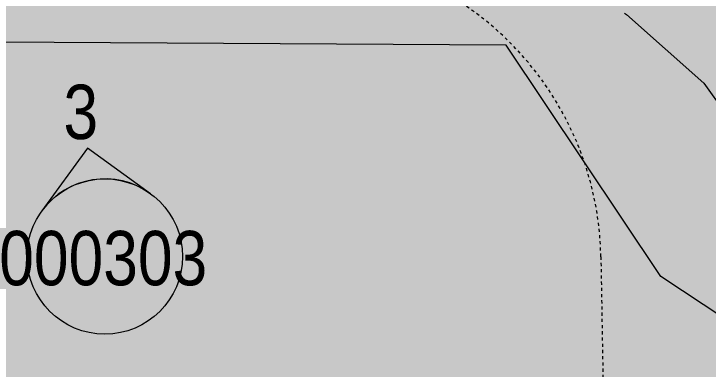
# Model space of a CAD drawing. Header units: metres. Extents: x -2515 to -2174, y 3875 to 4127.
# Drawn here: x -2261.5 to -2239.18, y 3925.63 to 3937.06 of the extents above; entities that cross this region are included whole.
import ezdxf

# ---------------------------------------------------------------- set-up
doc = ezdxf.new("R2010")
doc.units = ezdxf.units.M
doc.linetypes.add('AEC_Double Dash', pattern=[0.039, 0.015, -0.004, 0.006, -0.004, 0.006, -0.004])
for name, color, linetype, lineweight in [('A-DETL-GENF', 92, 'Continuous', 5), ('A-FLOR', 192, 'Continuous', 5), ('A-FLOR-PATT', 8, 'Continuous', 5), ('C-PROP-LINE', 91, 'AEC_Double Dash', 5), ('C-TOPO', 7, 'Continuous', 5), ('G-ANNO-SYMB', 111, 'Continuous', 5)]:
    doc.layers.add(name, color=color, linetype=linetype, lineweight=lineweight)
doc.styles.add('Arial Narrow', font='ARIALN.TTF', dxfattribs={"height": 1.75})

# ---------------------------------------------------------------- blocks, each defined once
blk = doc.blocks.new('Family - ___-284748-GA - TENANCY PLAN')
at = {"layer": 'C-PROP-LINE', "color": 21}
blk.add_line((-2242.628, 3929.245), (-2242.006, 3892.413), dxfattribs=at)
for centre, radius, start, end in [((-2252.618, 3929.083), 9.988, 45.666, 90.4027), ((-2252.625, 3929.074), 9.999, 0.9833, 45.6728)]:
    blk.add_arc(centre, radius, start, end, dxfattribs=at)
blk = doc.blocks.new('Tree 7m - Tree-V247-GA - TENANCY PLAN')
at = {"layer": 'A-DETL-GENF', "transparency": 33554585}
blk.add_hatch(color=53, dxfattribs=at).paths.add_polyline_path([(2.357, 2.429), (2.059, 2.371), (1.907, 2.493), (1.922, 2.628), (1.746, 2.671), (1.734, 2.765), (1.546, 2.765), (1.464, 2.938), (1.223, 2.963), (1.215, 3.085), (1.103, 3.108), (0.895, 3.08), (0.898, 3.23), (0.801, 3.308), (0.603, 3.371), (0.574, 3.267), (0.551, 3.074), (0.518, 3.004), (0.43, 2.995), (0.416, 3.042), (0.433, 3.094), (0.41, 3.12), (-0.092, 3.008), (-0.057, 3.124), (-0.043, 3.226), (-0.353, 3.237), (-0.505, 3.155), (-0.543, 3.225), (-0.47, 3.348), (-0.56, 3.362), (-0.66, 3.278), (-0.87, 3.243), (-0.894, 3.096), (-0.976, 3.12), (-1.221, 3.015), (-1.356, 3.067), (-1.458, 2.941), (-1.426, 2.81), (-1.487, 2.637), (-1.408, 2.588), (-1.403, 2.5), (-1.575, 2.485), (-1.68, 2.509), (-1.628, 2.599), (-1.604, 2.76), (-1.622, 2.892), (-1.685, 2.936), (-1.802, 2.936), (-1.884, 2.864), (-1.802, 2.69), (-1.838, 2.516), (-1.894, 2.583), (-1.961, 2.624), (-2.089, 2.593), (-2.089, 2.501), (-2.099, 2.399), (-2.154, 2.385), (-2.254, 2.466), (-2.285, 2.354), (-2.2, 2.242), (-2.204, 2.145), (-2.146, 2.11), (-2.142, 2.025), (-2.239, 2.064), (-2.316, 2.064), (-2.32, 2.014), (-2.332, 1.952), (-2.413, 1.855), (-2.448, 1.793), (-2.404, 1.706), (-2.387, 1.632), (-2.481, 1.564), (-2.566, 1.554), (-2.708, 1.63), (-2.701, 1.681), (-2.63, 1.723), (-2.595, 1.851), (-2.706, 1.892), (-2.795, 1.887), (-2.88, 1.839), (-2.907, 1.738), (-2.954, 1.664), (-2.96, 1.55), (-3.008, 1.479), (-3.017, 1.256), (-2.971, 1.159), (-2.892, 1.083), (-2.915, 1.022), (-2.905, 0.908), (-3.022, 0.946), (-3.33, 1.014), (-3.368, 0.976), (-3.294, 0.844), (-3.195, 0.608), (-3.292, 0.501), (-3.203, 0.363), (-3.251, 0.29), (-3.281, 0.226), (-3.279, 0.164), (-3.321, 0.141), (-3.368, 0.052), (-3.593, -0.01), (-3.556, -0.064), (-3.408, -0.112), (-3.215, -0.256), (-3.224, -0.323), (-3.294, -0.361), (-3.303, -0.475), (-3.221, -0.519), (-3.236, -0.609), (-3.353, -0.688), (-3.429, -0.919), (-3.277, -0.96), (-3.098, -0.864), (-3.005, -0.943), (-3.052, -1.118), (-3.166, -1.329), (-3.087, -1.504), (-3.049, -1.706), (-3.011, -1.835), (-2.827, -1.823), (-2.745, -1.7), (-2.707, -1.797), (-2.622, -1.806), (-2.637, -1.896), (-2.549, -1.963), (-2.677, -2.101), (-2.815, -2.162), (-2.885, -2.25), (-2.704, -2.291), (-2.484, -2.323), (-2.59, -2.428), (-2.525, -2.472), (-2.35, -2.402), (-2.297, -2.499), (-2.286, -2.63), (-2.093, -2.61), (-2.169, -2.697), (-2.098, -2.756), (-2.072, -2.847), (-1.982, -2.841), (-1.897, -2.7), (-1.756, -2.586), (-1.748, -2.803), (-1.827, -2.847), (-1.879, -2.961), (-1.856, -3.11), (-1.756, -3.06), (-1.68, -2.978), (-1.549, -2.934), (-1.552, -3.06), (-1.514, -3.104), (-1.481, -3.241), (-1.403, -3.259), (-1.3, -3.151), (-1.23, -3.162), (-1.215, -3.265), (-1.131, -3.268), (-0.967, -3.282), (-0.914, -3.233), (-0.812, -3.233), (-0.759, -3.347), (-0.68, -3.35), (-0.631, -3.3), (-0.517, -3.382), (-0.441, -3.335), (-0.446, -3.244), (-0.35, -3.227), (-0.326, -3.344), (-0.286, -3.51), (-0.215, -3.537), (-0.139, -3.446), (0.036, -3.437), (0.115, -3.589), (0.197, -3.56), (0.296, -3.388), (0.247, -3.309), (0.343, -3.218), (0.527, -3.244), (0.551, -3.3), (0.714, -3.367), (0.735, -3.259), (0.694, -3.159), (0.709, -3.054), (0.796, -3.06), (0.957, -3.133), (1.045, -3.124), (1.06, -3.045), (1.033, -3.007), (1.095, -2.914), (1.188, -2.926), (1.226, -2.972), (1.276, -3.119), (1.358, -3.151), (1.489, -3.083), (1.504, -2.931), (1.542, -2.849), (1.662, -2.849), (1.7, -2.782), (1.861, -2.797), (1.943, -2.782), (1.948, -2.616), (1.995, -2.493), (2.089, -2.56), (2.179, -2.636), (2.261, -2.583), (2.241, -2.382), (2.293, -2.279), (2.416, -2.107), (2.56, -2.075), (2.735, -2.104), (2.802, -2.042), (2.747, -1.923), (2.542, -1.803), (2.545, -1.721), (2.606, -1.738), (2.788, -1.765), (2.922, -1.759), (2.91, -1.618), (2.852, -1.513), (2.963, -1.504), (3.001, -1.344), (2.969, -1.27), (3.022, -1.19), (3.315, -1.012), (3.363, -0.936), (3.246, -0.885), (2.969, -0.788), (2.994, -0.666), (3.032, -0.608), (3.055, -0.498), (3.109, -0.46), (3.088, -0.379), (3.388, -0.353), (3.447, -0.29), (3.454, -0.203), (3.33, -0.12), (3.256, -0.015), (3.327, 0.099), (3.343, 0.186), (3.132, 0.254), (3.078, 0.374), (3.086, 0.524), (3.172, 0.666), (3.254, 0.742), (3.236, 0.829), (3.007, 0.837), (2.982, 0.885), (3.04, 1.182), (2.931, 1.254), (2.847, 1.292), (2.755, 1.404), (2.809, 1.515), (2.842, 1.635), (2.788, 1.719), (2.661, 1.795), (2.557, 1.696), (2.425, 1.691), (2.45, 1.981), (2.156, 2.046), (2.296, 2.218), (2.275, 2.282), (2.372, 2.343)])
blk = doc.blocks.new('Elevation - Black 2-3055161-GA - TENANCY PLAN')
at = {"layer": 'G-ANNO-SYMB'}
blk.add_circle((0, 0), 0.005, dxfattribs=at)
blk = doc.blocks.new('Elevation - Black 2-3055010-GA - TENANCY PLAN')
at = {"layer": 'G-ANNO-SYMB'}
h = blk.add_hatch(color=256, dxfattribs=at)
edge = h.paths.add_edge_path()
edge.add_line((-0.003536, 0.003536), (0, 0.007071))
edge.add_line((0, 0.007071), (0.003536, 0.003536))
edge.add_arc((0, 0), 0.005, 45, 135)
for p, q in [((0, 0.007071), (-0.003536, 0.003536)), ((0, 0.007071), (-0.003536, 0.003536)), ((0.003536, 0.003536), (0, 0.007071)), ((0.003536, 0.003536), (0, 0.007071))]:
    blk.add_line(p, q, dxfattribs=at)
blk.add_arc((0, 0), 0.005, 45, 135, dxfattribs=at)
blk.add_arc((0, 0), 0.005, 45, 135, dxfattribs=at)

msp = doc.modelspace()

# ---------------------------------------------------------------- hatches: boundary and pattern name
at = {"layer": 'A-DETL-GENF', "transparency": 33554585}
h = msp.add_hatch(color=7, dxfattribs=at)
h.paths.add_polyline_path([(-2302.0185, 3892.4128), (-2174.3113, 3892.4128), (-2174.3113, 4126.8955), (-2514.8637, 4126.8955), (-2514.8637, 3892.4128), (-2344.5875, 3892.4128)])
h.paths.add_polyline_path([(-2500.3708, 3896.9439), (-2507.4708, 3896.9439), (-2507.4708, 3904.3439), (-2500.3708, 3904.3439), (-2500.3708, 3903.4974)])
h.paths.add_polyline_path([(-2443.0284, 3945.9439), (-2477.4708, 3945.9439), (-2477.4708, 4057.0406), (-2355.409, 4057.0406), (-2355.409, 4059.8908), (-2213.309, 4059.8908), (-2213.309, 3949.0908), (-2338.4583, 3949.0908), (-2338.4583, 3945.9439), (-2441.6982, 3945.9439)])
at = {"layer": 'A-FLOR-PATT'}
msp.add_hatch(color=254, dxfattribs=at).paths.add_polyline_path([(-2233.3984, 3893.8875), (-2233.3984, 3927.1984), (-2234.0722, 3930.457), (-2235.4016, 3933.5238), (-2237.3091, 3936.2319), (-2239.7371, 3938.5073), (-2240.4222, 3939.0012), (-2241.874, 3937.0884), (-2241.8021, 3937.039), (-2239.3129, 3934.8338), (-2237.4833, 3932.2321), (-2237.4142, 3932.1037), (-2236.2132, 3929.0027), (-2235.9002, 3927.3905), (-2235.9002, 3893.8875)])

# ---------------------------------------------------------------- linework, layer by layer
at = {"layer": 'A-FLOR'}
for p, q in [((-2241.874, 3937.0884), (-2241.8021, 3937.039)), ((-2241.8021, 3937.039), (-2239.3129, 3934.8338)), ((-2239.3129, 3934.8338), (-2237.4833, 3932.2321))]:
    msp.add_line(p, q, dxfattribs=at)
at = {"layer": 'C-TOPO'}
for p, q in [((-2245.6721, 3936.0578), (-2274.3696, 3936.2297)), ((-2240.698, 3928.6061), (-2245.6721, 3936.0578)), ((-2238.5989, 3927.2156), (-2240.698, 3928.6061))]:
    msp.add_line(p, q, dxfattribs=at)

# ---------------------------------------------------------------- block references
at = {"layer": 'A-DETL-GENF', "transparency": 33554585, "rotation": 220.1293300237995}
msp.add_blockref('Tree 7m - Tree-V247-GA - TENANCY PLAN', (-2260.5437, 3937.5837), dxfattribs=at)
at = {"layer": 'C-PROP-LINE', "color": 21}
msp.add_blockref('Family - ___-284748-GA - TENANCY PLAN', (0, 0), dxfattribs=at)
at = {"layer": 'G-ANNO-SYMB', "xscale": 499.9999999999995, "yscale": 499.9999999999995, "zscale": 499.9999999999995, "rotation": 9.000328388145551}
for name in ['Elevation - Black 2-3055010-GA - TENANCY PLAN', 'Elevation - Black 2-3055161-GA - TENANCY PLAN']:
    msp.add_blockref(name, (-2258.5794, 3929.2522), dxfattribs=at)

# ---------------------------------------------------------------- texts
at = {"layer": 'G-ANNO-SYMB', "char_height": 1.75, "attachment_point": 1, "style": 'Arial Narrow'}
for s, insert, width in [('3', (-2259.909, 3934.784), 1.362869), ('000303', (-2261.9742, 3930.076), 8.177212)]:
    msp.add_mtext(s, dxfattribs=dict(at, insert=insert, width=width))

doc.saveas('drawing.dxf')
